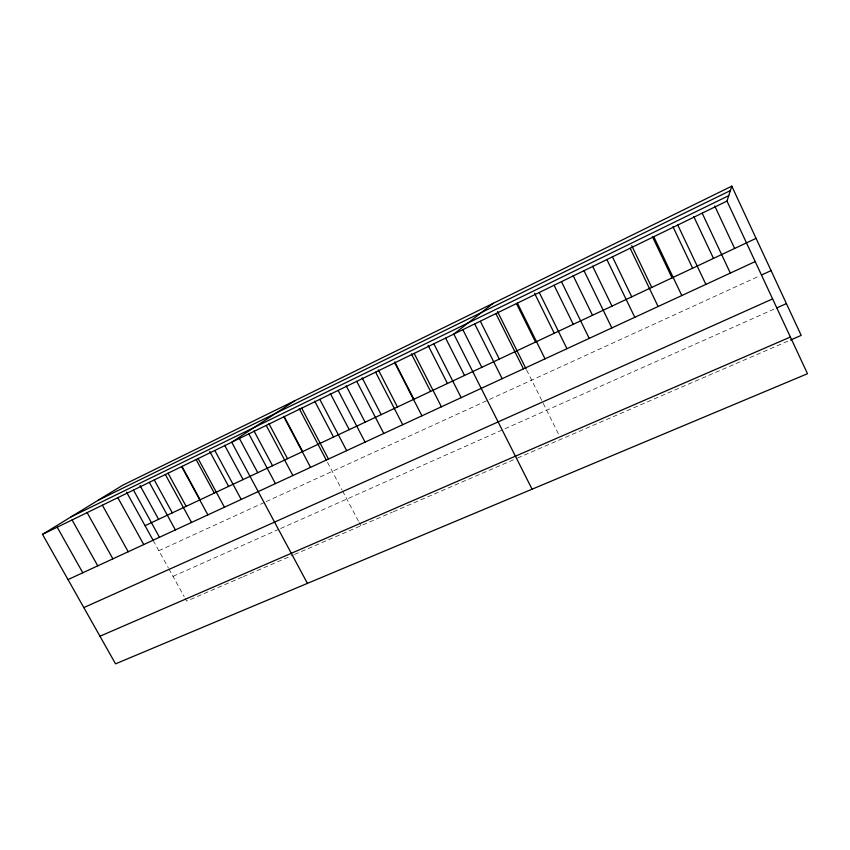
<?xml version="1.0" encoding="UTF-8"?>
<svg xmlns="http://www.w3.org/2000/svg" width="850" height="850" viewBox="0 0 850 850"><rect width="100%" height="100%" fill="white"/><g stroke="black" fill="none" stroke-linecap="round" stroke-linejoin="round"><path stroke-width="0.64" stroke-dasharray="4.25 3.19" d="M158.865 550.715L265.051 502.127M266.188 501.617L488.304 399.989M489.462 399.457L759.146 276.08M173.007 576.364L279.469 529.019M280.606 528.519L775.668 308.391M242.165 577.107L186.66 601.109L184.801 597.731M243.355 576.587L293.377 554.965M294.514 554.466L392.307 512.189M393.444 511.689L516.407 458.522M517.565 458.022L789.236 340.563M153.223 540.483L168.3 567.821M168.895 568.894L184.184 596.615M327.516 462.389L341.976 489.855M342.582 491.002L358.551 521.326M359.136 522.442L360.889 525.767M526.617 369.994L558.875 434.754"/><path stroke-width="1.27" d="M726.984 201.078L731.797 186.161L122.74 485.223L42.5 534.352L115.536 663.839L807.5 373.713L726.984 201.078L42.5 534.352M493.361 303.237L453.815 334.082L532.068 489.196M295.003 400.637L231.721 442.223L307.424 583.387M98.313 500.172L730.362 190.602M71.124 516.832L728.737 195.649M145.053 525.672L756.075 238.372M68.021 579.604L755.204 261.577M761.526 274.986L771.077 270.619M83.799 607.591L772.607 298.902M776.857 307.859L786.409 303.609M99.96 636.225L790.383 337.025M790.436 340.043L801.199 335.389L731.797 186.161M57.194 527.202L82.79 572.773M72.069 519.956L97.75 565.845M87.125 512.624L112.891 558.843M102.382 505.197L128.222 551.746M126.565 492.15L153.223 540.483M117.831 497.675L143.746 544.563M140.059 485.573L158.599 519.308M133.471 490.057L159.471 537.285M154.222 479.868L172.295 512.869M149.324 482.343L175.398 529.911M168.024 473.152L186.139 506.356M165.367 474.534L191.537 522.442M181.974 466.353L200.133 499.768M181.634 466.608L207.878 514.888M198.114 458.586L224.432 507.216M196.084 459.489L214.296 493.117M214.806 450.457L241.198 499.46M209.727 451.371L228.607 486.381M224.666 445.283L243.089 479.581M248.859 433.872L275.421 483.618M239.264 438.175L257.731 472.696M254.023 430.982L272.542 465.726M268.961 423.714L287.523 458.681M266.241 425.414L292.868 475.543M284.07 416.351L302.685 451.552M283.847 416.84L310.558 467.362M301.697 408.149L328.483 459.064M299.243 408.691L326.336 460.137M319.791 399.341L346.662 450.649M314.712 401.147L333.529 437.049M338.141 390.405L365.086 442.127M330.363 393.529L349.233 429.664M346.194 385.815L365.118 422.195M362.121 377.793L381.183 414.641M356.745 381.342L383.764 433.479M378.335 369.888L397.449 406.991M375.615 372.162L402.709 424.713M394.751 361.888L413.918 399.256M394.751 362.844L421.919 415.82M411.368 353.791L430.578 391.414M414.163 353.388L441.405 406.799M433.851 343.804L461.168 397.662M428.092 345.387L447.451 383.488M445.708 338.247L464.525 375.456M462.953 329.853L481.812 367.328M480.409 321.353L499.311 359.093M474.704 323.914L502.169 378.686M497.505 311.557L526.054 368.868M495.901 313.586L523.441 368.836M517.416 303.11L545.031 358.838M516.428 303.524L535.532 342.072M539.272 292.474L566.961 348.691M534.544 293.25L554.264 333.264M554.062 285.207L573.251 324.328M573.144 275.623L592.482 315.286M561.468 281.669L589.22 338.396M584.003 270.693L611.83 327.93M592.588 266.156L611.979 306.127M612.308 256.551L631.731 296.831M606.889 259.548L634.791 317.305M631.72 245.629L651.748 287.417M630.148 248.221L658.112 306.51M653.778 236.714L681.806 295.545M652.439 236.736L672.042 277.876M677.779 225.027L705.883 284.399M672.966 226.727L692.622 268.207M702.185 213.148L730.341 273.084M693.791 216.591L713.479 258.4M714.797 206.083L734.623 248.455"/></g></svg>
